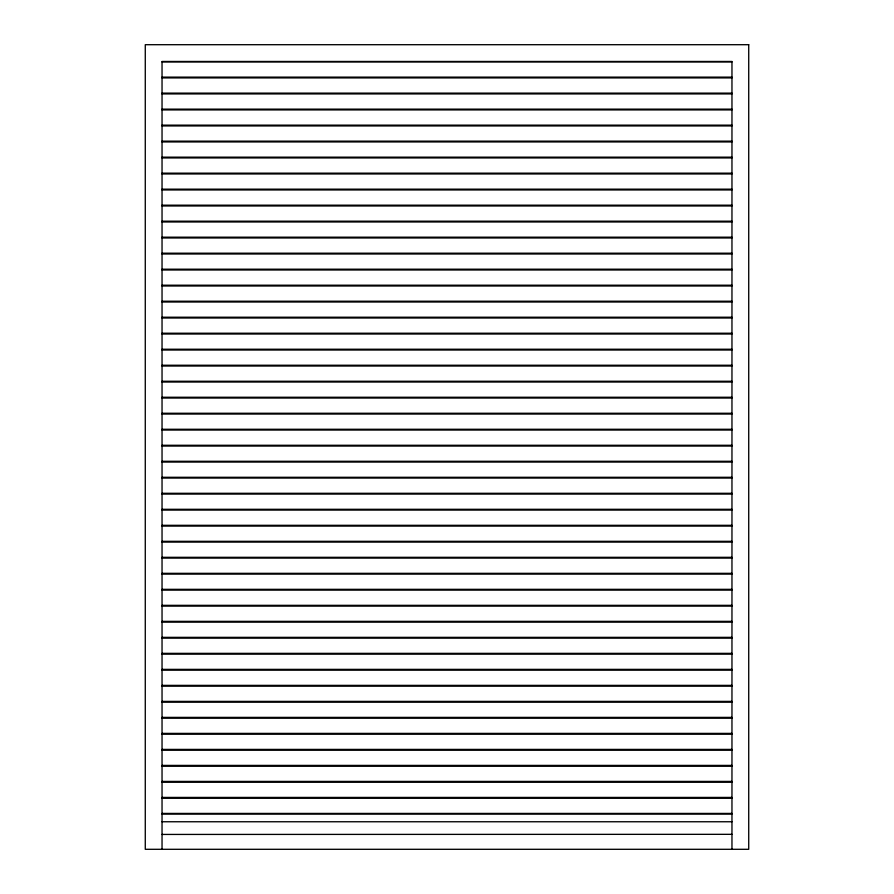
<?xml version="1.0" encoding="UTF-8"?>
<svg xmlns="http://www.w3.org/2000/svg" width="894" height="894" viewBox="0 0 894 894"><rect width="100%" height="100%" fill="white"/><g stroke="black" fill="none" stroke-linecap="round" stroke-linejoin="round"><path stroke-width="1.34" d="M162.037 61.898L731.962 61.898M162.037 77.13L731.962 77.13M162.037 77.912L731.962 77.912M162.037 93.132L731.962 93.132M162.037 93.915L731.962 93.915M162.037 109.146L731.962 109.146M162.037 109.917L731.962 109.917M162.037 125.149L731.962 125.149M162.037 125.931L731.962 125.931M162.037 141.151L731.962 141.151M162.037 141.934L731.962 141.934M162.037 157.165L731.962 157.165M162.037 157.936L731.962 157.936M162.037 173.168L731.962 173.168M162.037 173.95L731.962 173.95M162.037 189.17L731.962 189.17M162.037 189.953L731.962 189.953M162.037 205.184L731.962 205.184M162.037 205.966L731.962 205.966M162.037 221.187L731.962 221.187M162.037 221.969L731.962 221.969M162.037 237.189L731.962 237.189M162.037 237.972L731.962 237.972M162.037 253.203L731.962 253.203M162.037 253.985L731.962 253.985M162.037 269.206L731.962 269.206M162.037 269.988L731.962 269.988M162.037 285.208L731.962 285.208M162.037 285.991L731.962 285.991M162.037 301.222L731.962 301.222M162.037 302.004L731.962 302.004M162.037 317.225L731.962 317.225M162.037 318.007L731.962 318.007M162.037 333.227L731.962 333.227M162.037 334.01L731.962 334.01M162.037 349.241L731.962 349.241M162.037 350.023L731.962 350.023M162.037 365.244L731.962 365.244M162.037 366.026L731.962 366.026M162.037 381.257L731.962 381.257M162.037 382.029L731.962 382.029M162.037 397.26L731.962 397.26M162.037 398.042L731.962 398.042M162.037 413.263L731.962 413.263M162.037 414.045L731.962 414.045M162.037 429.276L731.962 429.276M162.037 430.048L731.962 430.048M162.037 445.279L731.962 445.279M162.037 446.061L731.962 446.061M162.037 461.282L731.962 461.282M162.037 462.064L731.962 462.064M162.037 477.295L731.962 477.295M162.037 478.066L731.962 478.066M162.037 493.298L731.962 493.298M162.037 494.08L731.962 494.08M162.037 509.301L731.962 509.301M162.037 510.083L731.962 510.083M162.037 525.314L731.962 525.314M162.037 526.097L731.962 526.097M162.037 541.317L731.962 541.317M162.037 542.099L731.962 542.099M162.037 557.32L731.962 557.32M162.037 558.102L731.962 558.102M162.037 573.333L731.962 573.333M162.037 574.116L731.962 574.116M162.037 589.336L731.962 589.336M162.037 590.118L731.962 590.118M162.037 605.339L731.962 605.339M162.037 606.121L731.962 606.121M162.037 621.352L731.962 621.352M162.037 622.135L731.962 622.135M162.037 637.355L731.962 637.355M162.037 638.137L731.962 638.137M162.037 653.358L731.962 653.358M162.037 654.14L731.962 654.14M162.037 669.371L731.962 669.371M162.037 670.154L731.962 670.154M162.037 685.374L731.962 685.374M162.037 686.156L731.962 686.156M162.037 701.388L731.962 701.388M162.037 702.159L731.962 702.159M162.037 717.39L731.962 717.39M162.037 718.173L731.962 718.173M162.037 733.393L731.962 733.393M162.037 734.175L731.962 734.175M162.037 749.407L731.962 749.407M162.037 750.178L731.962 750.178M162.037 765.409L731.962 765.409M162.037 766.192L731.962 766.192M162.037 781.412L731.962 781.412M162.037 782.194L731.962 782.194M162.037 797.426L731.962 797.426M162.037 798.197L731.962 798.197M162.037 813.428L731.962 813.428M162.037 814.043L731.962 814.043M162.037 821.754L731.962 821.754M162.037 834.437L731.962 834.326M731.962 849.3L731.962 61.462L162.037 61.462L162.037 849.3M748.725 44.7L145.275 44.7L145.275 849.3L748.725 849.3L748.725 44.7"/></g></svg>
